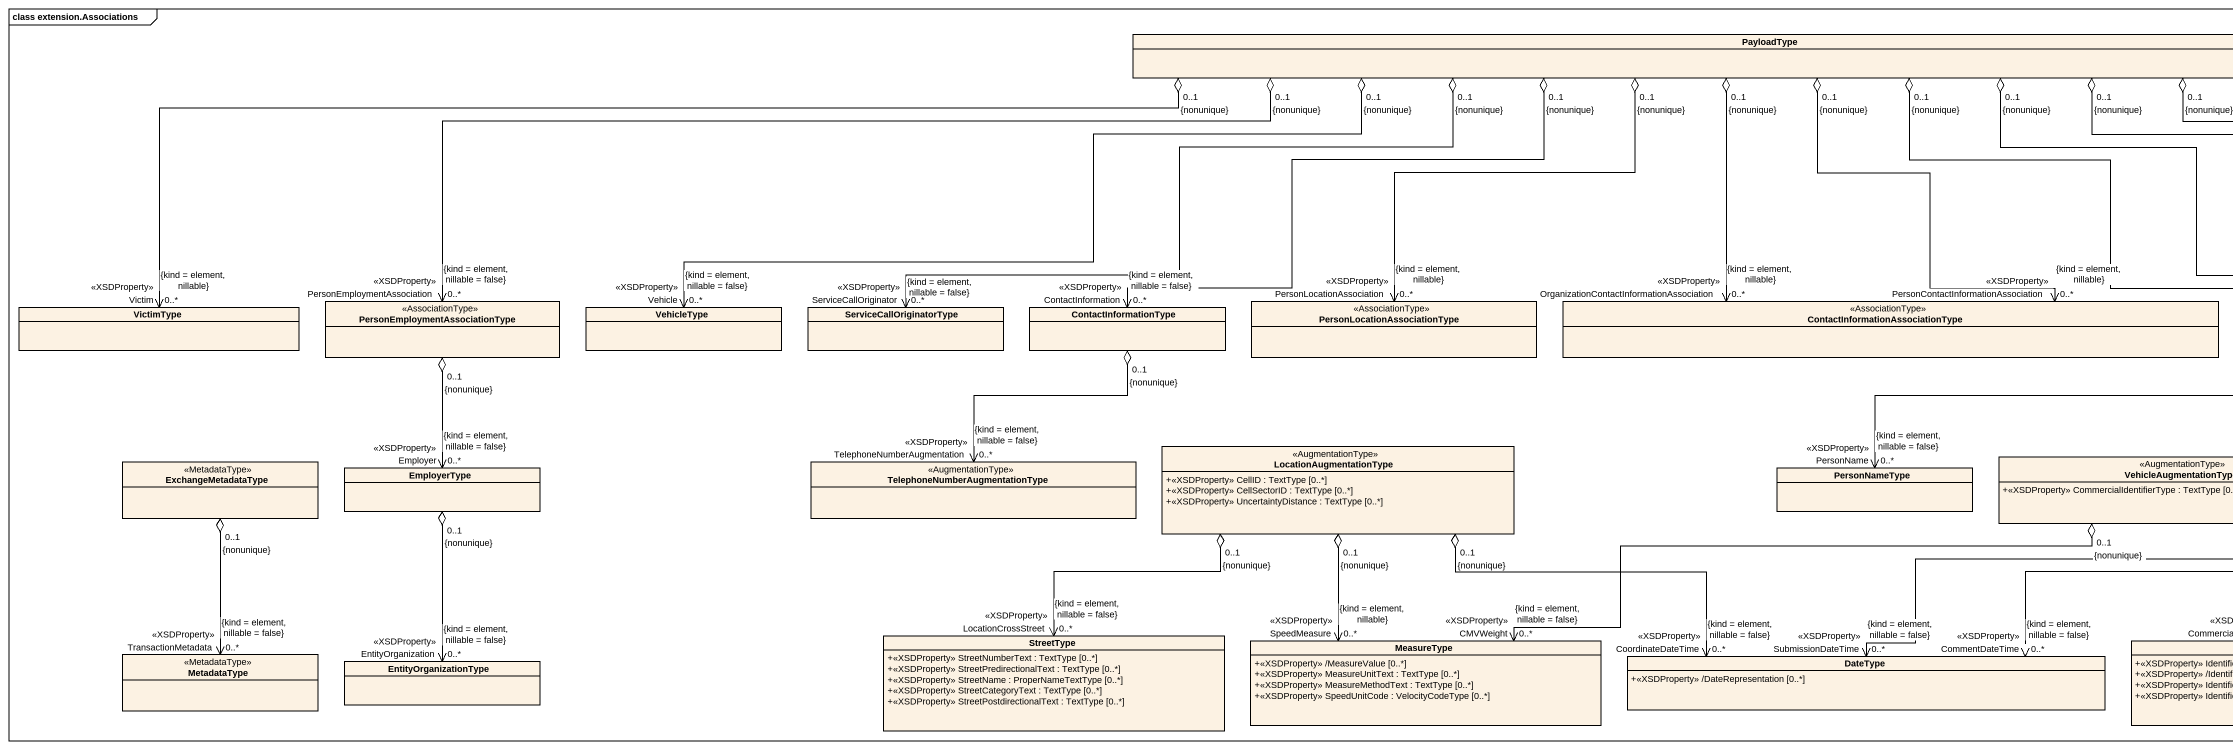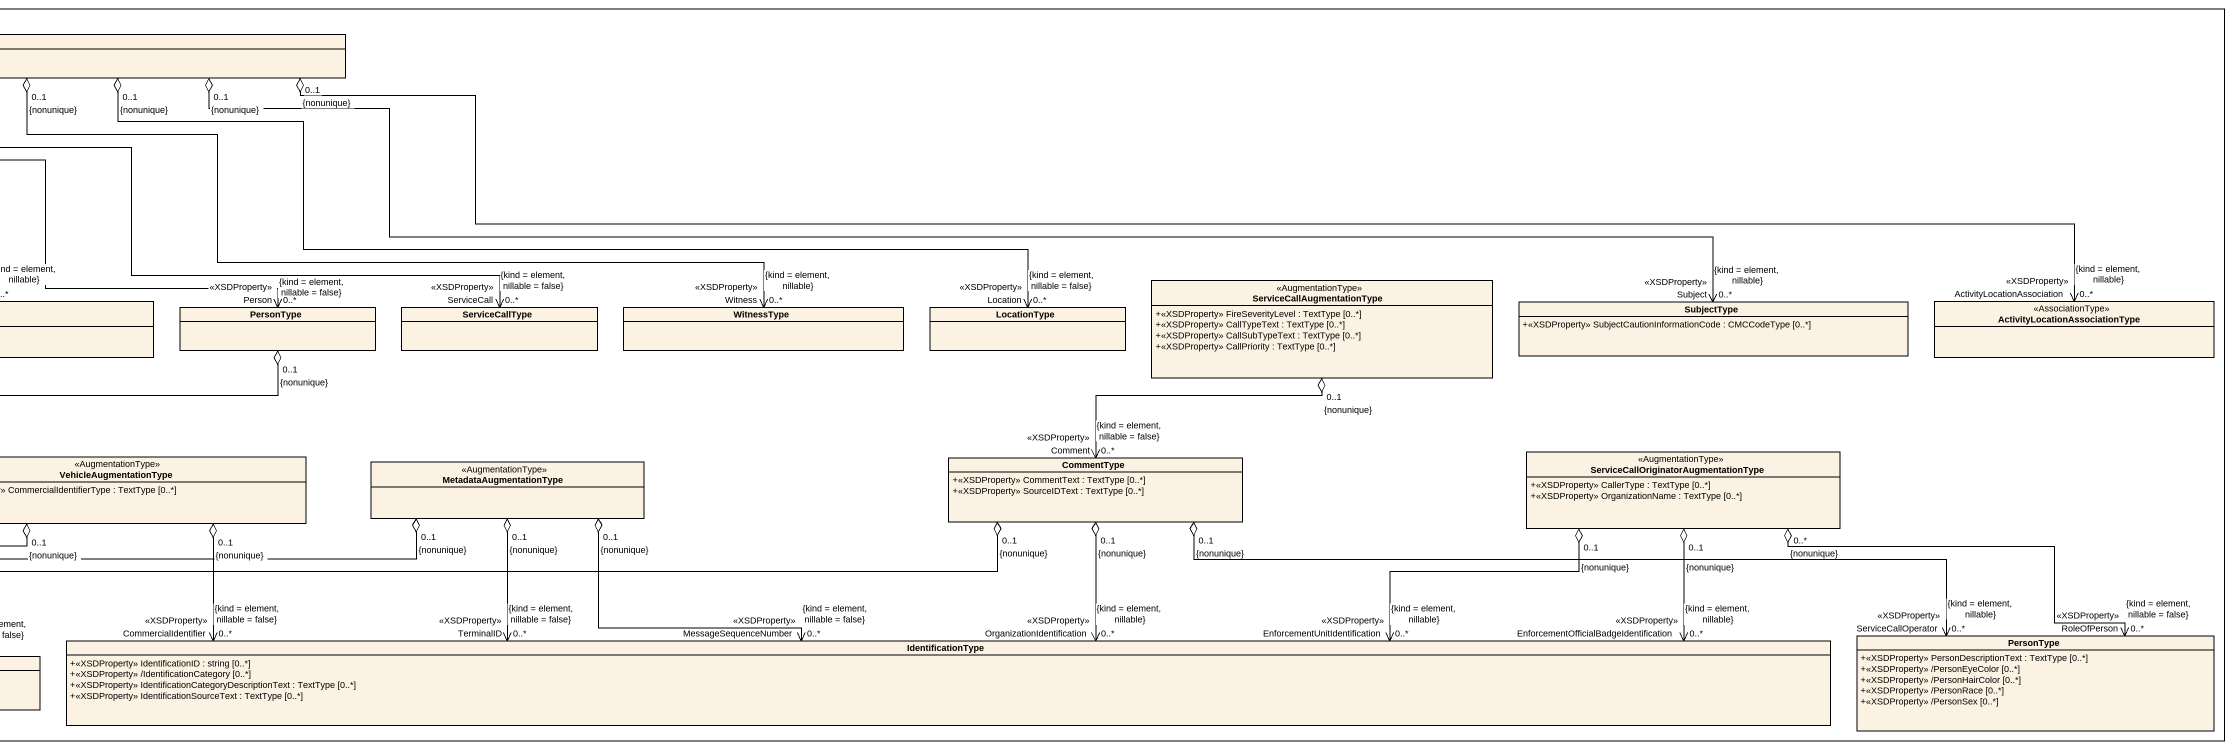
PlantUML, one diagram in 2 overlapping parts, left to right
@startuml
mainframe class extension.Associations
hide circle
hide empty members
skinparam classAttributeIconSize 0
class PayloadType
class VictimType
class "PersonEmploymentAssociationType" as PersonEmploymentAssociationT <<AssociationType>>
class VehicleType
class ServiceCallOriginatorType
class ContactInformationType
class "PersonLocationAssociationType" as PersonLocationAssociationTyp <<AssociationType>>
class "ContactInformationAssociationType" as ContactInformationAssociatio <<AssociationType>>
class PersonType
class ServiceCallType
class WitnessType
class LocationType
class ServiceCallAugmentationType <<AugmentationType>> {
  +<<XSDProperty>> FireSeverityLevel : TextType [0..*]
  +<<XSDProperty>> CallTypeText : TextType [0..*]
  +<<XSDProperty>> CallSubTypeText : TextType [0..*]
  +<<XSDProperty>> CallPriority : TextType [0..*]
}
class SubjectType {
  +<<XSDProperty>> SubjectCautionInformationCode : CMCCodeType [0..*]
}
class "ActivityLocationAssociationType" as ActivityLocationAssociationT <<AssociationType>>
class ExchangeMetadataType <<MetadataType>>
class EmployerType
class "TelephoneNumberAugmentationType" as TelephoneNumberAugmentationT <<AugmentationType>>
class LocationAugmentationType <<AugmentationType>> {
  +<<XSDProperty>> CellID : TextType [0..*]
  +<<XSDProperty>> CellSectorID : TextType [0..*]
  +<<XSDProperty>> UncertaintyDistance : TextType [0..*]
}
class PersonNameType
class VehicleAugmentationType <<AugmentationType>> {
  +<<XSDProperty>> CommercialIdentifierType : TextType [0..*]
}
class MetadataAugmentationType <<AugmentationType>>
class CommentType {
  +<<XSDProperty>> CommentText : TextType [0..*]
  +<<XSDProperty>> SourceIDText : TextType [0..*]
}
class "ServiceCallOriginatorAugmentationType" as ServiceCallOriginatorAugment <<AugmentationType>> {
  +<<XSDProperty>> CallerType : TextType [0..*]
  +<<XSDProperty>> OrganizationName : TextType [0..*]
}
class MetadataType <<MetadataType>>
class EntityOrganizationType
class StreetType {
  +<<XSDProperty>> StreetNumberText : TextType [0..*]
  +<<XSDProperty>> StreetPredirectionalText : TextType [0..*]
  +<<XSDProperty>> StreetName : ProperNameTextType [0..*]
  +<<XSDProperty>> StreetCategoryText : TextType [0..*]
  +<<XSDProperty>> StreetPostdirectionalText : TextType [0..*]
}
class MeasureType {
  +<<XSDProperty>> /MeasureValue [0..*]
  +<<XSDProperty>> MeasureUnitText : TextType [0..*]
  +<<XSDProperty>> MeasureMethodText : TextType [0..*]
  +<<XSDProperty>> SpeedUnitCode : VelocityCodeType [0..*]
}
class DateType {
  +<<XSDProperty>> /DateRepresentation [0..*]
}
class IdentificationType {
  +<<XSDProperty>> IdentificationID : string [0..*]
  +<<XSDProperty>> /IdentificationCategory [0..*]
  +<<XSDProperty>> IdentificationCategoryDescriptionText : TextType [0..*]
  +<<XSDProperty>> IdentificationSourceText : TextType [0..*]
}
class "PersonType" as PersonType_2 {
  +<<XSDProperty>> PersonDescriptionText : TextType [0..*]
  +<<XSDProperty>> /PersonEyeColor [0..*]
  +<<XSDProperty>> /PersonHairColor [0..*]
  +<<XSDProperty>> /PersonRace [0..*]
  +<<XSDProperty>> /PersonSex [0..*]
}
PayloadType "0..1\n{nonunique}" o-left-> "Victim\n<<XSDProperty>>\n0..*\n{kind = element, nillable}" VictimType
PayloadType "0..1\n{nonunique}" o-left-> "PersonEmploymentAssociation\n<<XSDProperty>>\n0..*\n{kind = element, nillable = false}" PersonEmploymentAssociationT
PayloadType "0..1\n{nonunique}" o-left-> "Vehicle\n<<XSDProperty>>\n0..*\n{kind = element, nillable = false}" VehicleType
PayloadType "0..1\n{nonunique}" o-left-> "ServiceCallOriginator\n<<XSDProperty>>\n0..*\n{kind = element, nillable = false}" ServiceCallOriginatorType
PayloadType "0..1\n{nonunique}" o-left-> "ContactInformation\n<<XSDProperty>>\n0..*\n{kind = element, nillable = false}" ContactInformationType
PayloadType "0..1\n{nonunique}" o--> "PersonLocationAssociation\n<<XSDProperty>>\n0..*\n{kind = element, nillable}" PersonLocationAssociationTyp
PayloadType "0..1\n{nonunique}" o--> "PersonContactInformationAssociation\n<<XSDProperty>>\n0..*\n{kind = element, nillable}" ContactInformationAssociatio
PayloadType "0..1\n{nonunique}" o--> "OrganizationContactInformationAssociation\n<<XSDProperty>>\n0..*\n{kind = element, nillable}" ContactInformationAssociatio
PayloadType "0..1\n{nonunique}" o-right-> "Person\n<<XSDProperty>>\n0..*\n{kind = element, nillable = false}" PersonType
PayloadType "0..1\n{nonunique}" o-right-> "ServiceCall\n<<XSDProperty>>\n0..*\n{kind = element, nillable = false}" ServiceCallType
PayloadType "0..1\n{nonunique}" o-right-> "Witness\n<<XSDProperty>>\n0..*\n{kind = element, nillable}" WitnessType
PayloadType "0..1\n{nonunique}" o-right-> "Location\n<<XSDProperty>>\n0..*\n{kind = element, nillable = false}" LocationType
PayloadType "0..1\n{nonunique}" o-right-> "Subject\n<<XSDProperty>>\n0..*\n{kind = element, nillable}" SubjectType
PayloadType "0..1\n{nonunique}" o-right-> "ActivityLocationAssociation\n<<XSDProperty>>\n0..*\n{kind = element, nillable}" ActivityLocationAssociationT
PersonEmploymentAssociationT "0..1\n{nonunique}" o--> "Employer\n<<XSDProperty>>\n0..*\n{kind = element, nillable = false}" EmployerType
ContactInformationType "0..1\n{nonunique}" o--> "TelephoneNumberAugmentation\n<<XSDProperty>>\n0..*\n{kind = element, nillable = false}" TelephoneNumberAugmentationT
PersonType "0..1\n{nonunique}" o-left-> "PersonName\n<<XSDProperty>>\n0..*\n{kind = element, nillable = false}" PersonNameType
ServiceCallAugmentationType "0..1\n{nonunique}" o--> "Comment\n<<XSDProperty>>\n0..*\n{kind = element, nillable = false}" CommentType
ExchangeMetadataType "0..1\n{nonunique}" o--> "TransactionMetadata\n<<XSDProperty>>\n0..*\n{kind = element, nillable = false}" MetadataType
EmployerType "0..1\n{nonunique}" o--> "EntityOrganization\n<<XSDProperty>>\n0..*\n{kind = element, nillable = false}" EntityOrganizationType
LocationAugmentationType "0..1\n{nonunique}" o--> "LocationCrossStreet\n<<XSDProperty>>\n0..*\n{kind = element, nillable = false}" StreetType
LocationAugmentationType "0..1\n{nonunique}" o--> "SpeedMeasure\n<<XSDProperty>>\n0..*\n{kind = element, nillable}" MeasureType
LocationAugmentationType "0..1\n{nonunique}" o-right-> "CoordinateDateTime\n<<XSDProperty>>\n0..*\n{kind = element, nillable = false}" DateType
VehicleAugmentationType "0..1\n{nonunique}" o-left-> "CMVWeight\n<<XSDProperty>>\n0..*\n{kind = element, nillable = false}" MeasureType
VehicleAugmentationType "0..1\n{nonunique}" o-right-> "CommercialIdentifier\n<<XSDProperty>>\n0..*\n{kind = element, nillable = false}" IdentificationType
MetadataAugmentationType "0..1\n{nonunique}" o-left-> "SubmissionDateTime\n<<XSDProperty>>\n0..*\n{kind = element, nillable = false}" DateType
MetadataAugmentationType "0..1\n{nonunique}" o-right-> "TerminalID\n<<XSDProperty>>\n0..*\n{kind = element, nillable = false}" IdentificationType
MetadataAugmentationType "0..1\n{nonunique}" o-right-> "MessageSequenceNumber\n<<XSDProperty>>\n0..*\n{kind = element, nillable = false}" IdentificationType
CommentType "0..1\n{nonunique}" o-left-> "CommentDateTime\n<<XSDProperty>>\n0..*\n{kind = element, nillable = false}" DateType
CommentType "0..1\n{nonunique}" o--> "OrganizationIdentification\n<<XSDProperty>>\n0..*\n{kind = element, nillable}" IdentificationType
CommentType "0..1\n{nonunique}" o-right-> "ServiceCallOperator\n<<XSDProperty>>\n0..*\n{kind = element, nillable}" PersonType_2
ServiceCallOriginatorAugment "0..1\n{nonunique}" o-left-> "EnforcementUnitIdentification\n<<XSDProperty>>\n0..*\n{kind = element, nillable}" IdentificationType
ServiceCallOriginatorAugment "0..1\n{nonunique}" o-left-> "EnforcementOfficialBadgeIdentification\n<<XSDProperty>>\n0..*\n{kind = element, nillable}" IdentificationType
ServiceCallOriginatorAugment "0..*\n{nonunique}" o-right-> "RoleOfPerson\n<<XSDProperty>>\n0..*\n{kind = element, nillable = false}" PersonType_2
@enduml
